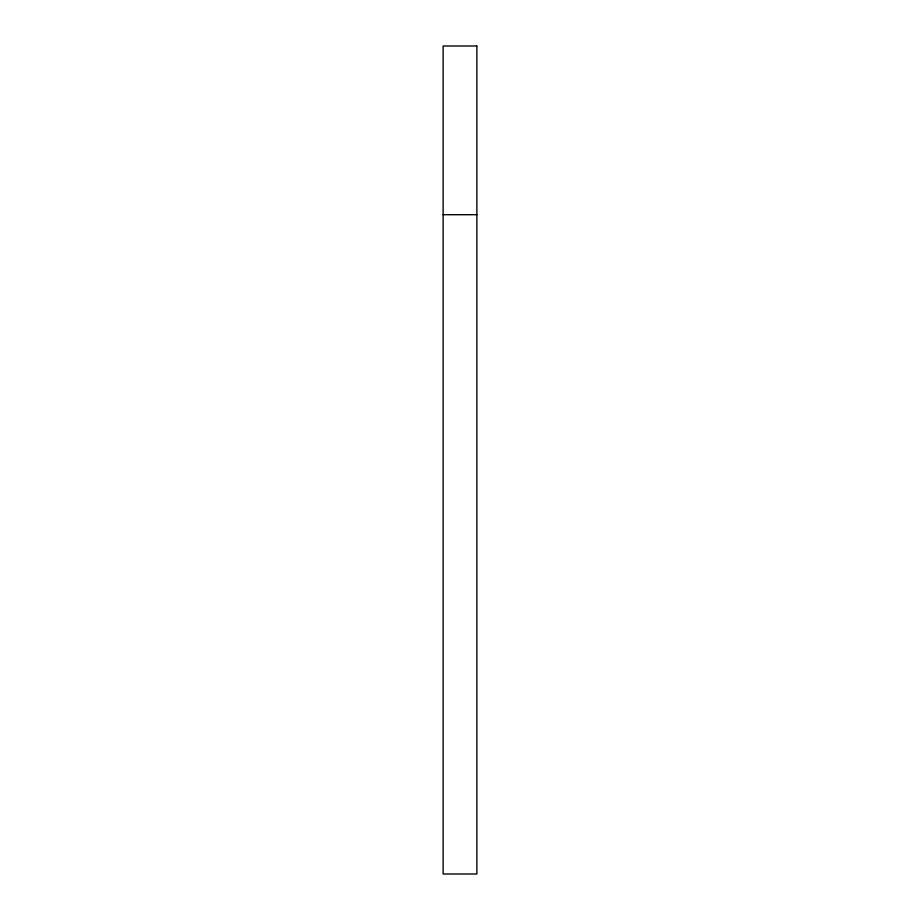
<?xml version="1.0" encoding="UTF-8"?>
<svg xmlns="http://www.w3.org/2000/svg" width="920" height="920" viewBox="0 0 920 920"><rect width="100%" height="100%" fill="white"/><g stroke="black" fill="none" stroke-linecap="round" stroke-linejoin="round"><path stroke-width="1.38" d="M443.129 214.705L476.87 214.705M476.87 46L443.129 46L443.129 874L476.87 874L476.87 46"/></g></svg>
